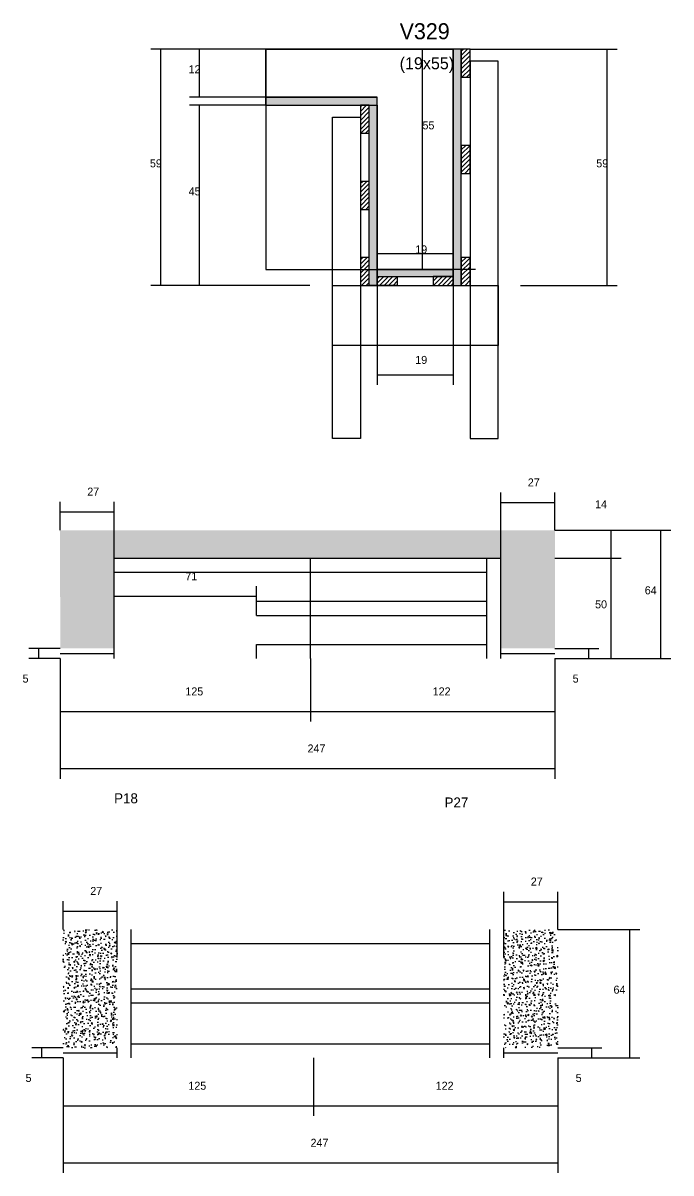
# Model space of a CAD drawing. Header units: metres. Extents: x -65046 to 21926, y -45195 to 1016.
# Drawn here: x 9412 to 9736, y -4961 to -4387 of the extents above; entities that cross this region are included whole.
import ezdxf

# ---------------------------------------------------------------- set-up
doc = ezdxf.new("R2010")
doc.units = ezdxf.units.M
for name, color, linetype in [('CONCRETO', 251, 'Continuous'), ('COTA', 241, 'Continuous'), ('Hachura', 253, 'Continuous'), ('Madeira', 126, 'Continuous'), ('NOMENCLATURA', 7, 'Continuous'), ('Painéis', 200, 'Continuous'), ('SARR_2.2x7', 40, 'Continuous'), ('SARR_3.5x7', 81, 'Continuous'), ('SARR_EDITAR', 141, 'Continuous'), ('Texto Seção', 7, 'Continuous')]:
    doc.layers.add(name, color=color, linetype=linetype)

msp = doc.modelspace()

# ---------------------------------------------------------------- hatches: boundary and pattern name
at = {"layer": 'COTA'}
h = msp.add_hatch(dxfattribs=at)
h.set_pattern_fill('AR-CONC', scale=0.03)
h.paths.add_polyline_path([(9457.5, -4654.3), (9650.5, -4654.3), (9650.5, -4654.3), (9650.5, -4699.3), (9650.5, -4699.3), (9677.5, -4699.3), (9677.5, -4699.3), (9677.5, -4640.3), (9677.5, -4640.3), (9430.3, -4640.3), (9430.3, -4640.3), (9430.6, -4699.3), (9430.6, -4699.3), (9457.5, -4699.3), (9457.5, -4699.3), (9457.5, -4654.3)])
h = msp.add_hatch(dxfattribs=at)
h.set_pattern_fill('AR-CONC', scale=0.03)
h.paths.add_polyline_path([(9459, -4898.8), (9459, -4839.8), (9459, -4839.8), (9431.9, -4839.8), (9431.9, -4839.8), (9432.1, -4898.8), (9432.1, -4898.8), (9459, -4898.8)])
h = msp.add_hatch(dxfattribs=at)
h.set_pattern_fill('AR-CONC', scale=0.03)
h.paths.add_polyline_path([(9652, -4839.8), (9652, -4898.8), (9652, -4898.8), (9679, -4898.8), (9679, -4898.8), (9679, -4839.8), (9679, -4839.8), (9652, -4839.8)])
at = {"layer": 'Hachura'}
h = msp.add_hatch(color=8, dxfattribs=at)
h.dxf.hatch_style = 1
h.paths.add_polyline_path([(9630.8, -4400), (9626.8, -4400), (9626.8, -4400), (9626.8, -4518), (9626.8, -4518), (9630.8, -4518), (9630.8, -4518), (9630.8, -4400)])
h = msp.add_hatch(dxfattribs=at)
h.set_pattern_fill('ANSI31', scale=0.5)
h.paths.add_polyline_path([(9630.8, -4414), (9635.2, -4414), (9635.2, -4414), (9635.2, -4400), (9635.2, -4400), (9630.8, -4400), (9630.8, -4400), (9630.8, -4414)])
h = msp.add_hatch(color=8, dxfattribs=at)
h.dxf.hatch_style = 1
h.paths.add_polyline_path([(9588.8, -4428), (9588.8, -4424), (9588.8, -4424), (9533.2, -4424), (9533.2, -4424), (9533.2, -4428), (9533.2, -4428), (9588.8, -4428)])
h = msp.add_hatch(dxfattribs=at)
h.set_pattern_fill('ANSI31', scale=0.5)
h.paths.add_polyline_path([(9580.4, -4442), (9584.8, -4442), (9584.8, -4442), (9584.8, -4428), (9584.8, -4428), (9580.4, -4428), (9580.4, -4428), (9580.4, -4442)])
h = msp.add_hatch(color=8, dxfattribs=at)
h.dxf.hatch_style = 1
h.paths.add_polyline_path([(9588.8, -4428), (9584.8, -4428), (9584.8, -4428), (9584.8, -4518), (9584.8, -4518), (9588.8, -4518), (9588.8, -4518), (9588.8, -4428)])
h = msp.add_hatch(dxfattribs=at)
h.set_pattern_fill('ANSI31', scale=0.5)
h.paths.add_polyline_path([(9630.8, -4462), (9635.2, -4462), (9635.2, -4462), (9635.2, -4448), (9635.2, -4448), (9630.8, -4448), (9630.8, -4448), (9630.8, -4462)])
h = msp.add_hatch(dxfattribs=at)
h.set_pattern_fill('ANSI31', scale=0.5)
h.paths.add_polyline_path([(9580.4, -4480), (9584.8, -4480), (9584.8, -4480), (9584.8, -4466), (9584.8, -4466), (9580.4, -4466), (9580.4, -4466), (9580.4, -4480)])
h = msp.add_hatch(dxfattribs=at)
h.set_pattern_fill('ANSI31', scale=0.5)
h.paths.add_polyline_path([(9580.4, -4518), (9584.8, -4518), (9584.8, -4518), (9584.8, -4504), (9584.8, -4504), (9580.4, -4504), (9580.4, -4504), (9580.4, -4518)])
h = msp.add_hatch(dxfattribs=at)
h.set_pattern_fill('ANSI31', scale=0.5)
h.paths.add_polyline_path([(9630.8, -4518), (9635.2, -4518), (9635.2, -4518), (9635.2, -4504), (9635.2, -4504), (9630.8, -4504), (9630.8, -4504), (9630.8, -4518)])
h = msp.add_hatch(color=8, dxfattribs=at)
h.dxf.hatch_style = 1
h.paths.add_polyline_path([(9626.8, -4513.6), (9626.8, -4510), (9626.8, -4510), (9588.8, -4510), (9588.8, -4510), (9588.8, -4513.6), (9588.8, -4513.6), (9626.8, -4513.6)])
h = msp.add_hatch(dxfattribs=at)
h.set_pattern_fill('ANSI31', scale=0.5)
h.paths.add_polyline_path([(9588.8, -4518), (9588.8, -4513.6), (9588.8, -4513.6), (9598.8, -4513.6), (9598.8, -4513.6), (9598.8, -4518), (9598.8, -4518), (9588.8, -4518)])
h = msp.add_hatch(dxfattribs=at)
h.set_pattern_fill('ANSI31', scale=0.5)
h.paths.add_polyline_path([(9626.8, -4518), (9626.8, -4513.6), (9626.8, -4513.6), (9616.8, -4513.6), (9616.8, -4513.6), (9616.8, -4518), (9616.8, -4518), (9626.8, -4518)])

# ---------------------------------------------------------------- linework, layer by layer
at = {"layer": 'CONCRETO'}
for points in [[(9533.2, -4424), (9533.2, -4400), (9588.8, -4400), (9588.8, -4400), (9626.8, -4400), (9626.8, -4510), (9588.8, -4510), (9588.8, -4424)], [(9533.2, -4510), (9626.8, -4510), (9626.8, -4400), (9533.2, -4400)]]:
    msp.add_lwpolyline(points, close=True, dxfattribs=at)
at = {"layer": 'COTA'}
for p, q in [((9580.8, -4400), (9475.8, -4400)), ((9480.8, -4518), (9480.8, -4400)), ((9533.2, -4400), (9495.1, -4400)), ((9500.1, -4424), (9500.1, -4400)), ((9626.8, -4400), (9606.4, -4400)), ((9611.4, -4510), (9611.4, -4400)), ((9635.2, -4400), (9708.7, -4400)), ((9703.7, -4518), (9703.7, -4400)), ((9533.2, -4424), (9495.1, -4424)), ((9533.2, -4428), (9495.1, -4428)), ((9500.1, -4518), (9500.1, -4428)), ((9588.8, -4518), (9588.8, -4497)), ((9626.8, -4518), (9626.8, -4497)), ((9588.8, -4502), (9626.8, -4502)), ((9637.8, -4510), (9606.4, -4510)), ((9555.2, -4518), (9475.8, -4518)), ((9555.2, -4518), (9495.1, -4518)), ((9588.8, -4518), (9588.8, -4567.7)), ((9626.8, -4518), (9626.8, -4567.7)), ((9660.4, -4518), (9708.7, -4518)), ((9588.8, -4562.7), (9626.8, -4562.7)), ((9677.5, -4640.3), (9710.7, -4640.3)), ((9677.5, -4640.3), (9735.5, -4640.3)), ((9705.7, -4654.3), (9705.7, -4640.3)), ((9730.5, -4704.3), (9730.5, -4640.3)), ((9677.5, -4654.3), (9710.7, -4654.3)), ((9677.5, -4654.3), (9710.7, -4654.3)), ((9705.7, -4704.3), (9705.7, -4654.3)), ((9457.5, -4676.8), (9457.5, -4668.3)), ((9528.5, -4679.3), (9528.5, -4668.3)), ((9457.5, -4673.3), (9528.5, -4673.3)), ((9430.5, -4704.3), (9430.5, -4735.9)), ((9430.5, -4704.3), (9430.5, -4764.4)), ((9555.5, -4704.3), (9555.5, -4735.9)), ((9555.5, -4704.3), (9555.5, -4735.9)), ((9677.5, -4704.3), (9677.5, -4735.9)), ((9677.5, -4704.3), (9677.5, -4764.4)), ((9677.5, -4704.3), (9710.7, -4704.3)), ((9677.5, -4704.3), (9735.5, -4704.3)), ((9430.5, -4730.9), (9555.5, -4730.9)), ((9555.5, -4730.9), (9677.5, -4730.9)), ((9430.5, -4759.4), (9677.5, -4759.4)), ((9679, -4839.8), (9719.9, -4839.8)), ((9714.9, -4903.8), (9714.9, -4839.8)), ((9432, -4903.8), (9432, -4932.9)), ((9432, -4903.8), (9432, -4961.4)), ((9557, -4903.8), (9557, -4932.9)), ((9557, -4903.8), (9557, -4932.9)), ((9679, -4903.8), (9679, -4932.9)), ((9679, -4903.8), (9679, -4961.4)), ((9679, -4903.8), (9719.9, -4903.8)), ((9432, -4927.9), (9557, -4927.9)), ((9557, -4927.9), (9679, -4927.9)), ((9432, -4956.4), (9679, -4956.4))]:
    msp.add_line(p, q, dxfattribs=at)
at = {"layer": 'Madeira'}
for points in [[(9630.8, -4414), (9635.2, -4414), (9635.2, -4400), (9630.8, -4400)], [(9580.4, -4442), (9584.8, -4442), (9584.8, -4428), (9580.4, -4428)], [(9630.8, -4462), (9635.2, -4462), (9635.2, -4448), (9630.8, -4448)], [(9580.4, -4480), (9584.8, -4480), (9584.8, -4466), (9580.4, -4466)], [(9580.4, -4518), (9584.8, -4518), (9584.8, -4504), (9580.4, -4504)], [(9630.8, -4518), (9635.2, -4518), (9635.2, -4504), (9630.8, -4504)], [(9588.8, -4518), (9588.8, -4513.6), (9598.8, -4513.6), (9598.8, -4518)], [(9626.8, -4518), (9626.8, -4513.6), (9616.8, -4513.6), (9616.8, -4518)]]:
    msp.add_lwpolyline(points, close=True, dxfattribs=at)
at = {"layer": 'Painéis'}
for p, q in [((9626.8, -4518), (9626.8, -4400)), ((9533.2, -4424), (9588.8, -4424)), ((9533.2, -4428), (9533.2, -4424)), ((9588.8, -4428), (9588.8, -4424)), ((9588.8, -4518), (9588.8, -4428)), ((9588.8, -4510), (9626.8, -4510)), ((9588.8, -4513.6), (9588.8, -4510)), ((9626.8, -4513.6), (9626.8, -4510)), ((9650.5, -4654.3), (9650.5, -4621.4)), ((9677.5, -4640.3), (9677.5, -4621.4)), ((9430.5, -4640.3), (9430.5, -4626.1)), ((9457.5, -4654.3), (9457.5, -4626.1)), ((9650.5, -4626.4), (9677.5, -4626.4)), ((9430.5, -4631.1), (9457.5, -4631.1)), ((9457.5, -4654.3), (9650.5, -4654.3)), ((9457.5, -4699.3), (9457.5, -4654.3)), ((9555.5, -4704.3), (9555.5, -4654.3)), ((9650.5, -4704.3), (9650.5, -4654.3)), ((9430.5, -4699.3), (9414.8, -4699.3)), ((9419.8, -4704.3), (9419.8, -4699.3)), ((9677.5, -4699.3), (9699.5, -4699.3)), ((9694.5, -4704.3), (9694.5, -4699.3)), ((9430.5, -4704.3), (9414.8, -4704.3)), ((9677.5, -4704.3), (9699.5, -4704.3)), ((9432, -4839.8), (9432, -4825.6)), ((9459, -4853.8), (9459, -4825.6)), ((9652, -4853.8), (9652, -4820.9)), ((9652, -4825.9), (9679, -4825.9)), ((9679, -4839.8), (9679, -4820.9)), ((9432, -4830.6), (9459, -4830.6)), ((9432, -4898.8), (9416.3, -4898.8)), ((9421.3, -4903.8), (9421.3, -4898.8)), ((9679, -4898.8), (9701, -4898.8)), ((9696, -4903.8), (9696, -4898.8)), ((9432, -4903.8), (9416.3, -4903.8)), ((9679, -4903.8), (9701, -4903.8))]:
    msp.add_line(p, q, dxfattribs=at)
for points in [[(9630.8, -4400), (9626.8, -4400), (9626.8, -4518), (9630.8, -4518)], [(9588.8, -4428), (9588.8, -4424), (9533.2, -4424), (9533.2, -4428)], [(9584.8, -4428), (9588.8, -4428), (9588.8, -4518), (9584.8, -4518)], [(9626.8, -4513.6), (9626.8, -4510), (9588.8, -4510), (9588.8, -4513.6)]]:
    msp.add_lwpolyline(points, close=True, dxfattribs=at)
at = {"layer": 'SARR_2.2x7'}
for p, q in [((9643.5, -4704.3), (9643.5, -4654.3)), ((9457.5, -4661.3), (9555.5, -4661.3)), ((9555.5, -4661.3), (9643.5, -4661.3)), ((9528.5, -4682.8), (9528.5, -4675.8)), ((9528.5, -4675.8), (9555.5, -4675.8)), ((9555.5, -4675.8), (9643.5, -4675.8)), ((9528.5, -4682.8), (9555.5, -4682.8)), ((9555.5, -4682.8), (9643.5, -4682.8)), ((9528.5, -4704.3), (9528.5, -4697.3)), ((9528.5, -4697.3), (9555.5, -4697.3)), ((9555.5, -4697.3), (9643.5, -4697.3)), ((9465.9, -4903.8), (9465.9, -4839.8)), ((9645, -4903.8), (9645, -4839.8)), ((9465.9, -4846.8), (9557, -4846.8)), ((9557, -4846.8), (9645, -4846.8)), ((9465.9, -4869.4), (9557, -4869.4)), ((9557, -4869.4), (9645, -4869.4)), ((9465.9, -4876.4), (9557, -4876.4)), ((9557, -4876.4), (9645, -4876.4)), ((9465.9, -4896.8), (9557, -4896.8)), ((9557, -4896.8), (9645, -4896.8))]:
    msp.add_line(p, q, dxfattribs=at)
at = {"layer": 'SARR_3.5x7'}
for points in [[(9649.2, -4406), (9635.2, -4406), (9635.2, -4594.4), (9649.2, -4594.4)], [(9566.4, -4434), (9580.4, -4434), (9580.4, -4594.4), (9566.4, -4594.4)], [(9566.4, -4518), (9649.2, -4518), (9649.2, -4548), (9566.4, -4548)]]:
    msp.add_lwpolyline(points, close=True, dxfattribs=at)
at = {"layer": 'SARR_EDITAR'}
for p, q in [((9457.5, -4704.3), (9457.5, -4699.3)), ((9650.5, -4704.3), (9650.5, -4699.3)), ((9430.5, -4701.8), (9457.5, -4701.8)), ((9650.5, -4701.8), (9677.5, -4701.8)), ((9459, -4903.8), (9459, -4898.8)), ((9652, -4903.8), (9652, -4898.8)), ((9432, -4901.3), (9459, -4901.3)), ((9652, -4901.3), (9679, -4901.3))]:
    msp.add_line(p, q, dxfattribs=at)

# ---------------------------------------------------------------- texts
at = {"layer": 'COTA'}
for s, p in [('12', (9494.6, -4412)), ('55', (9611.4, -4440)), ('59', (9475.3, -4459)), ('59', (9698.2, -4459)), ('45', (9494.6, -4473)), ('19', (9607.8, -4502)), ('19', (9607.8, -4557.2)), ('14', (9697.6, -4629.3)), ('71', (9493, -4665.3)), ('64', (9722.4, -4672.3)), ('50', (9697.6, -4679.3)), ('125', (9493, -4722.8)), ('122', (9616.5, -4722.8)), ('247', (9554, -4751.3)), ('64', (9706.8, -4871.8)), ('125', (9494.5, -4919.8)), ('122', (9618, -4919.8)), ('247', (9555.5, -4948.3))]:
    msp.add_text(s, height=4, dxfattribs=at).set_placement(p)
at = {"layer": 'NOMENCLATURA'}
for s, p in [('P18', (9457.4, -4776.7)), ('P27', (9622.4, -4778.8))]:
    msp.add_text(s, height=5, dxfattribs=at).set_placement(p)
at = {"layer": 'Painéis'}
for s, p in [('27', (9444, -4623)), ('27', (9664, -4618.4)), ('5', (9411.7, -4716.4)), ('5', (9686.4, -4716.4)), ('27', (9665.5, -4817.8)), ('27', (9445.5, -4822.5)), ('5', (9413.2, -4915.9)), ('5', (9687.9, -4915.9))]:
    msp.add_text(s, height=4, dxfattribs=at).set_placement(p)
at = {"layer": 'Texto Seção'}
for s, height, p in [('V329', 8, (9600, -4395)), ('(19x55)', 6, (9600, -4410))]:
    msp.add_text(s, height=height, dxfattribs=at).set_placement(p)

doc.saveas('drawing.dxf')
